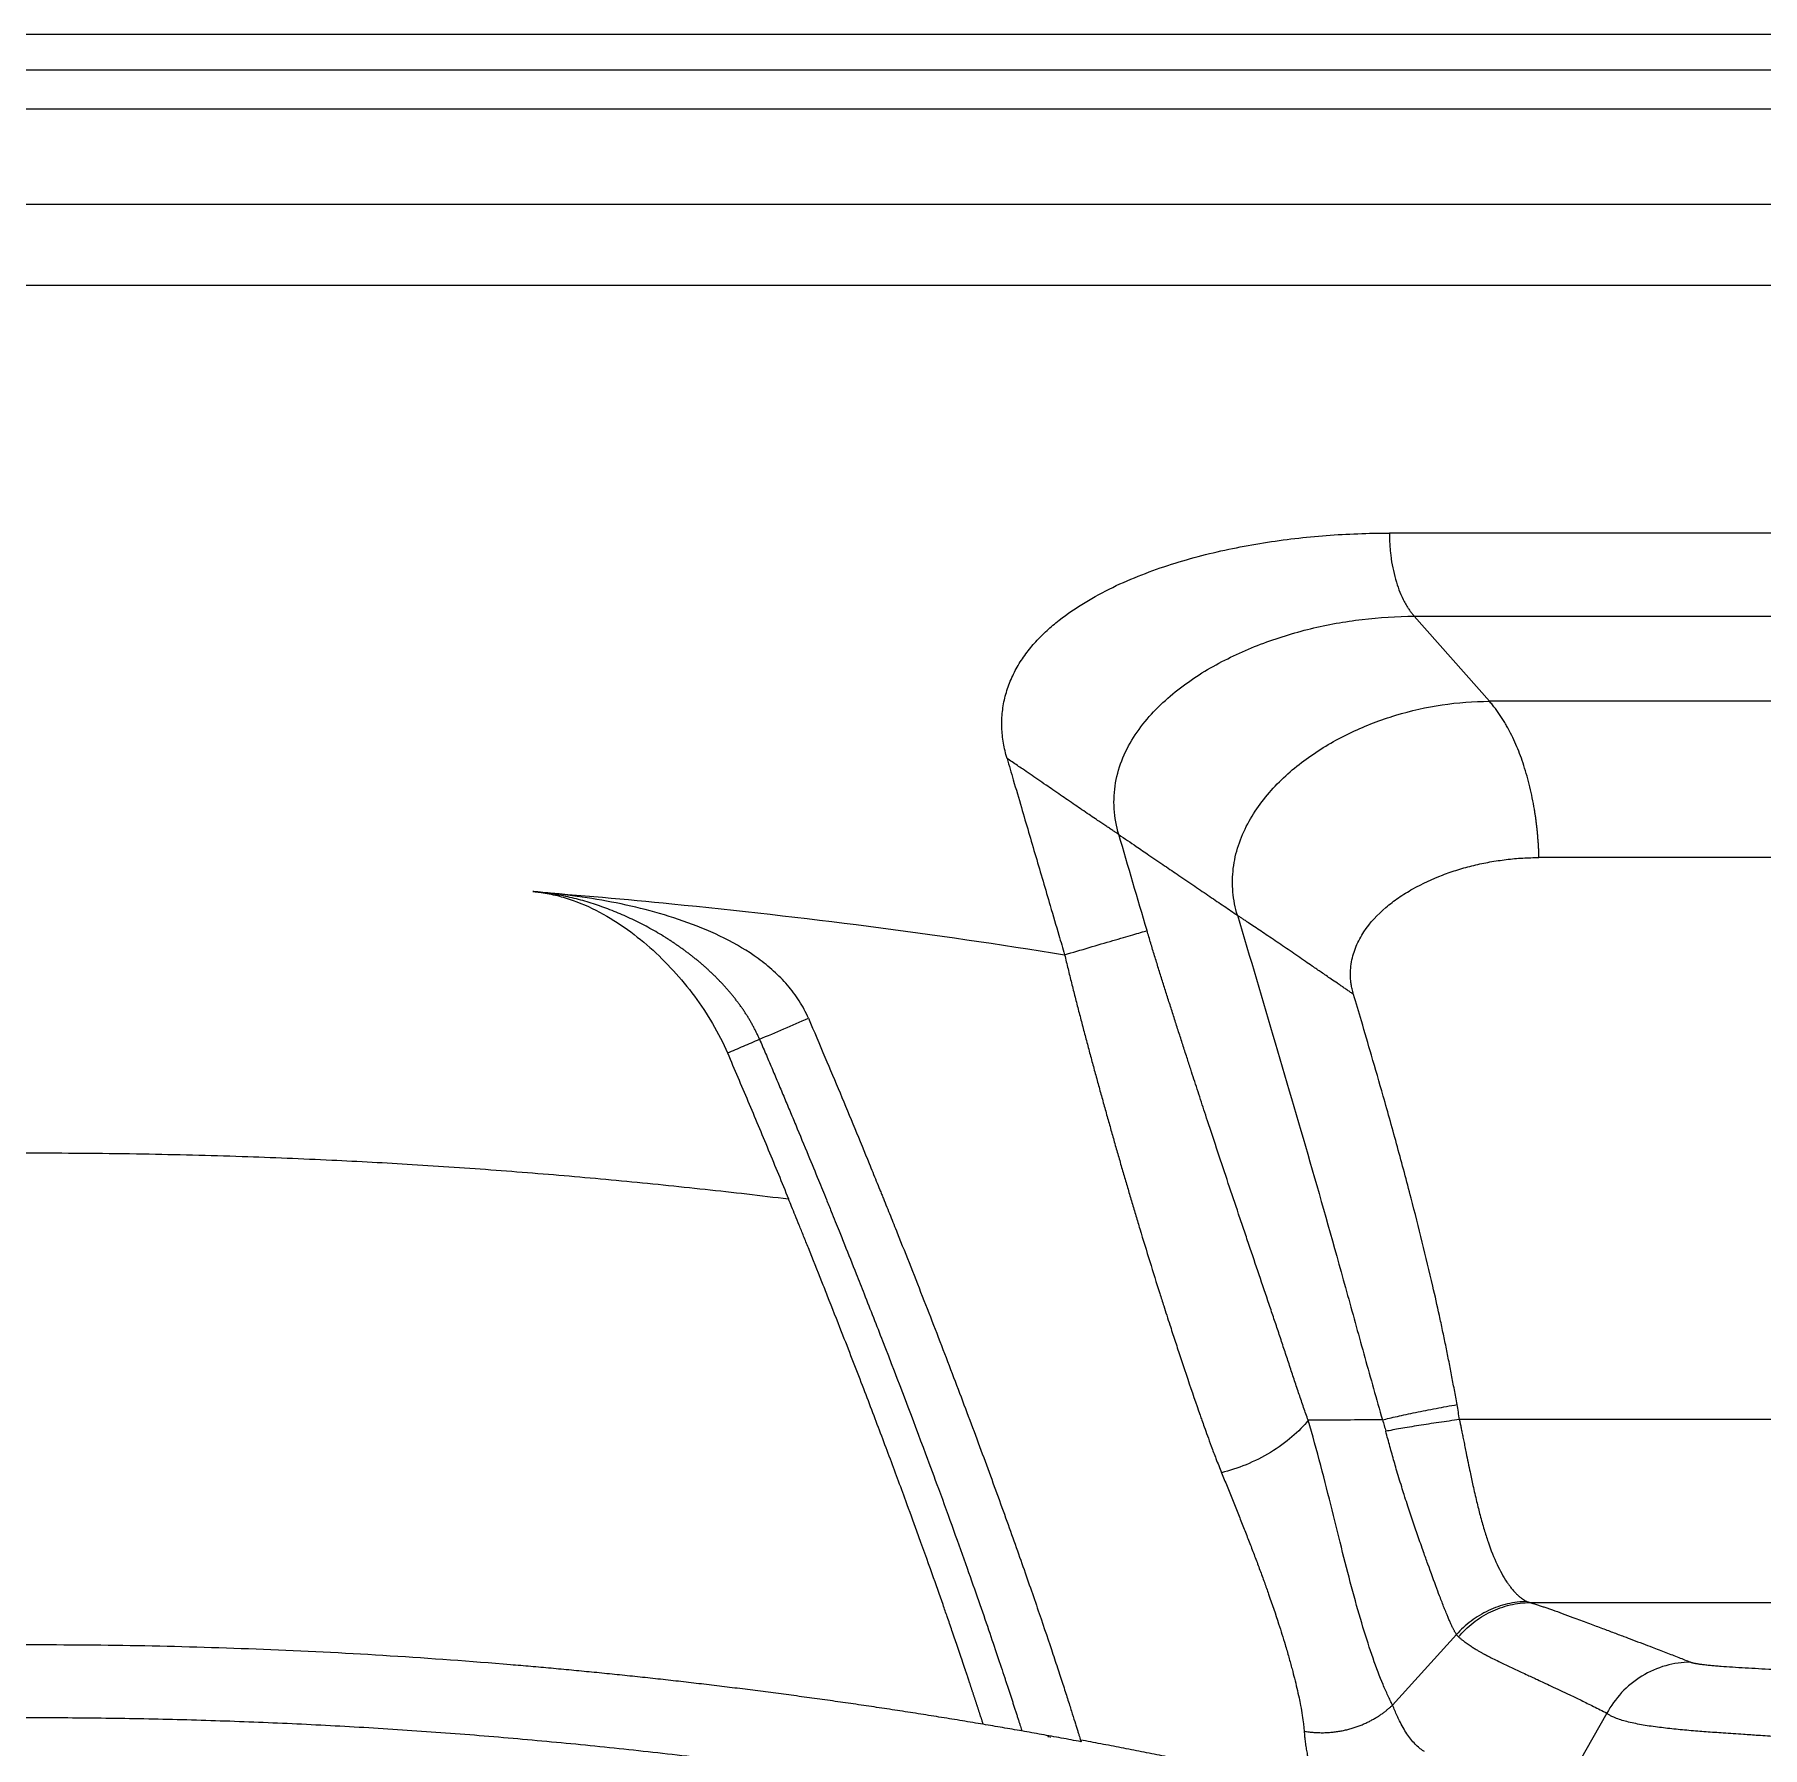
# Model space of a CAD drawing. Extents: x 525 to 613, y 487 to 635.
# Drawn here: x 568.96 to 577.89, y 583.84 to 592.69 of the extents above; entities that cross this region are included whole.
import ezdxf

# ---------------------------------------------------------------- set-up
doc = ezdxf.new("R2010")
doc.units = 0
doc.header["$MEASUREMENT"] = 0
doc.layers.add('1', color=4, linetype='Continuous')
doc.layers.add('STD TEST', color=3, linetype='Continuous')

# ---------------------------------------------------------------- blocks, each defined once
blk = doc.blocks.new('2023 VANGUARD')
at = {"layer": '1', "linetype": 'Continuous', "lineweight": 25}
blk.add_line((40.5708, 0), (-40.5708, 0), dxfattribs=at)
at = {"layer": '1', "color": 3, "linetype": 'Continuous', "lineweight": 25}
for p, q in [((40.1537, -0.1836), (-40.1537, -0.1836)), ((39.877, -0.3865), (-39.877, -0.3865)), ((39.2438, -0.878), (-39.2438, -0.878)), ((-38.735, -1.2959), (38.735, -1.2959)), ((38.5, -2.5769), (7, -2.5769)), ((7.1284, -3.0069), (38.5, -3.0069)), ((7.1284, -3.0069), (7.5169, -3.4464)), ((29.329, -3.4464), (7.5169, -3.4464)), ((28.222, -4.254), (7.773, -4.254)), ((23.242, -7.1592), (7.362, -7.1592)), ((7.7266, -8.1044), (21.5192, -8.1044)), ((7.3469, -8.2698), (7.0165, -8.6343)), ((8.1236, -8.6765), (7.7341, -9.364)), ((5.2454, -8.7961), (5.2351, -8.7931))]:
    blk.add_line(p, q, dxfattribs=at)
for points, knots in [([(5.0245, -3.7417), (5.0245, -3.7417), (5.0245, -3.7417), (5.0245, -3.7417), (5.0169, -3.7156), (5.0043, -3.6627), (4.9958, -3.5814), (4.9988, -3.4997), (5.0136, -3.4192), (5.0396, -3.3417), (5.0757, -3.2684), (5.1206, -3.2002), (5.1727, -3.1373), (5.2305, -3.0798), (5.3136, -3.0094), (5.426, -2.9326), (5.5698, -2.8553), (5.7197, -2.7906), (5.8737, -2.7366), (6.0829, -2.6769), (6.3495, -2.6225), (6.6738, -2.5848), (6.8913, -2.5769), (7, -2.5769)], [-0.000001, -0.000001, -0.000001, -0.000001, 0, 0, 0, 0.03125, 0.0625, 0.09375, 0.125, 0.15625, 0.1875, 0.21875, 0.25, 0.28125, 0.3125, 0.375, 0.4375, 0.5, 0.5625, 0.625, 0.75, 0.875, 1, 1, 1, 1]), ([(7, -2.5769), (7, -2.5814), (7.0001, -2.5903), (7.0003, -2.6036), (7.0008, -2.6169), (7.0015, -2.6302), (7.0023, -2.6435), (7.0033, -2.6567), (7.0046, -2.67), (7.006, -2.6831), (7.0075, -2.6962), (7.0116, -2.726), (7.02, -2.7721), (7.0353, -2.8302), (7.0544, -2.884), (7.0719, -2.9218), (7.0862, -2.9476), (7.0958, -2.9635), (7.1061, -2.9788), (7.117, -2.9934), (7.1246, -3.0023), (7.1284, -3.0069)], [0, 0, 0, 0, 0.024785, 0.049607, 0.074471, 0.099382, 0.124344, 0.149362, 0.174442, 0.199587, 0.224802, 0.250093, 0.373052, 0.499991, 0.621876, 0.749918, 0.797245, 0.845906, 0.895914, 0.947275, 1, 1, 1, 1]), ([(5.6021, -4.1351), (5.5894, -4.0919), (5.573, -4.0027), (5.5803, -3.8667), (5.6192, -3.7363), (5.6841, -3.617), (5.7683, -3.5107), (5.8662, -3.4171), (5.974, -3.3352), (6.1274, -3.2403), (6.3326, -3.1457), (6.5915, -3.066), (6.858, -3.0179), (7.0383, -3.0069), (7.1284, -3.0069)], [0, 0, 0, 0, 0.0625, 0.125, 0.1875, 0.25, 0.3125, 0.375, 0.4375, 0.5, 0.625, 0.75, 0.875, 1, 1, 1, 1]), ([(6.2148, -4.5525), (6.2031, -4.5132), (6.1874, -4.4325), (6.1895, -4.3096), (6.2166, -4.1902), (6.265, -4.0783), (6.3303, -3.9757), (6.3825, -3.9138), (6.466, -3.8259), (6.5284, -3.7737), (6.6613, -3.6812), (6.8027, -3.6005), (7.0314, -3.5129), (7.2712, -3.459), (7.435, -3.4464), (7.5169, -3.4464)], [0, 0, 0, 0, 0.0625, 0.125, 0.1875, 0.25, 0.3125, 0.375, 0.375, 0.5, 0.5, 0.625, 0.75, 0.875, 1, 1, 1, 1]), ([(7.773, -4.254), (7.7728, -4.2475), (7.7724, -4.2345), (7.7716, -4.2151), (7.7706, -4.1958), (7.7693, -4.1764), (7.7679, -4.1571), (7.7663, -4.1378), (7.7645, -4.1185), (7.7624, -4.0993), (7.7602, -4.0802), (7.7578, -4.0611), (7.7552, -4.0421), (7.7523, -4.0232), (7.744, -3.9711), (7.7268, -3.8867), (7.6962, -3.7781), (7.6588, -3.6777), (7.6265, -3.6101), (7.6026, -3.5673), (7.5898, -3.5456), (7.5763, -3.5244), (7.5623, -3.5039), (7.5477, -3.4839), (7.5326, -3.4646), (7.5222, -3.4525), (7.5169, -3.4464)], [0, 0, 0, 0, 0.0190254, 0.038079, 0.0571628, 0.0762788, 0.0954288, 0.1146149, 0.133839, 0.1531029, 0.1724086, 0.1917581, 0.2111531, 0.2305955, 0.2500873, 0.3730571, 0.4999887, 0.6219477, 0.7499201, 0.7836737, 0.8180794, 0.8531406, 0.8888603, 0.9252416, 0.9622873, 1, 1, 1, 1]), ([(5.0245, -3.7417), (5.0353, -3.7789), (5.06, -3.8634), (5.1095, -4.0325), (5.1731, -4.249), (5.2378, -4.4688), (5.2875, -4.6379), (5.3122, -4.7224), (5.3221, -4.7562)], [0, 0, 0, 0, 0.1096837, 0.2499995, 0.4999996, 0.7499999, 0.900037, 1, 1, 1, 1]), ([(5.6021, -4.1351), (5.5997, -4.1335), (5.5949, -4.1302), (5.5873, -4.1251), (5.5794, -4.1197), (5.5711, -4.1142), (5.5625, -4.1084), (5.5535, -4.1024), (5.5442, -4.0962), (5.5346, -4.0897), (5.5246, -4.0831), (5.5143, -4.0762), (5.5036, -4.0691), (5.4927, -4.0617), (5.4744, -4.0494), (5.4475, -4.0313), (5.4122, -4.0074), (5.3753, -3.9822), (5.3386, -3.957), (5.3002, -3.9306), (5.2631, -3.9051), (5.2237, -3.8781), (5.1845, -3.8512), (5.1438, -3.8233), (5.1086, -3.7992), (5.0778, -3.778), (5.0512, -3.7599), (5.0334, -3.7478), (5.0245, -3.7417)], [0, 0, 0, 0, 0.017579, 0.035429, 0.053553, 0.071953, 0.090629, 0.109584, 0.128818, 0.148331, 0.168126, 0.188202, 0.20856, 0.2292, 0.250122, 0.310647, 0.375044, 0.435213, 0.500101, 0.559719, 0.62503, 0.681411, 0.74991, 0.81254, 0.874894, 0.916476, 0.958184, 1, 1, 1, 1]), ([(5.6021, -4.1351), (5.6321, -4.1556), (5.684, -4.1909), (5.7629, -4.2447), (5.8363, -4.2946), (5.9152, -4.3484), (5.9931, -4.4014), (6.071, -4.4545), (6.1446, -4.5046), (6.1918, -4.5368), (6.2148, -4.5525)], [0, 0, 0, 0, 0.144652, 0.25001, 0.381331, 0.500019, 0.634268, 0.762339, 0.884245, 1, 1, 1, 1]), ([(6.815, -4.9612), (6.8137, -4.9565), (6.811, -4.9473), (6.8076, -4.9336), (6.8043, -4.9176), (6.8014, -4.8992), (6.7987, -4.8712), (6.7986, -4.8358), (6.8054, -4.7797), (6.8258, -4.7114), (6.8798, -4.6116), (6.9578, -4.5286), (7.0476, -4.4602), (7.1438, -4.4005), (7.2474, -4.3527), (7.3544, -4.3159), (7.4361, -4.2935), (7.5195, -4.276), (7.5896, -4.2655), (7.6463, -4.2595), (7.6887, -4.2563), (7.731, -4.2543), (7.759, -4.2541), (7.773, -4.254)], [0, 0, 0, 0, 0.010818, 0.02124, 0.031276, 0.047001, 0.062548, 0.093518, 0.125065, 0.187499, 0.249961, 0.374655, 0.435483, 0.499718, 0.624713, 0.686675, 0.749801, 0.812027, 0.874894, 0.906539, 0.937919, 0.969064, 1, 1, 1, 1]), ([(2.5753, -4.4298), (2.8145, -4.4483), (3.7333, -4.5291), (4.6484, -4.6477), (5.3221, -4.7562)], [0.4599112, 0.4599112, 0.4599112, 0.4599112, 0.5, 0.6140094, 0.6140094, 0.6140094, 0.6140094]), ([(2.5753, -4.4298), (2.5823, -4.4304), (2.5964, -4.4317), (2.614, -4.4339), (2.6281, -4.4359), (2.6421, -4.4382), (2.6805, -4.4452), (2.7701, -4.4679), (2.9018, -4.5225), (3.0479, -4.611), (3.1817, -4.717), (3.303, -4.8369), (3.4116, -4.9686), (3.506, -5.1107), (3.5579, -5.212), (3.5803, -5.2642)], [0.0000677, 0.0000677, 0.0000677, 0.0000677, 0.015625, 0.03125, 0.0390625, 0.046875, 0.0625, 0.125, 0.25, 0.375, 0.5, 0.625, 0.75, 0.875, 1, 1, 1, 1]), ([(3.7457, -5.1933), (3.7433, -5.1877), (3.7384, -5.1766), (3.7307, -5.1601), (3.7226, -5.1438), (3.7142, -5.1276), (3.7054, -5.1116), (3.6964, -5.0958), (3.687, -5.0802), (3.6773, -5.0648), (3.6673, -5.0495), (3.6571, -5.0344), (3.6466, -5.0195), (3.6358, -5.0048), (3.6248, -4.9903), (3.6136, -4.976), (3.6021, -4.9618), (3.5904, -4.9478), (3.5785, -4.934), (3.5664, -4.9204), (3.554, -4.907), (3.5415, -4.8938), (3.5288, -4.8807), (3.5159, -4.8678), (3.5028, -4.8551), (3.4896, -4.8426), (3.4762, -4.8302), (3.4626, -4.8181), (3.4489, -4.8061), (3.435, -4.7943), (3.421, -4.7826), (3.4068, -4.7712), (3.3925, -4.7599), (3.378, -4.7487), (3.3635, -4.7378), (3.3488, -4.727), (3.3339, -4.7164), (3.319, -4.706), (3.3039, -4.6957), (3.2887, -4.6857), (3.2734, -4.6757), (3.2375, -4.653), (3.1798, -4.6192), (3.0988, -4.5774), (3.0157, -4.5399), (2.9306, -4.5071), (2.8438, -4.4791), (2.7556, -4.4563), (2.6884, -4.4435), (2.6433, -4.437), (2.6191, -4.434), (2.5964, -4.4316), (2.5813, -4.4303), (2.5753, -4.4298)], [0, 0, 0, 0, 0.012499, 0.024997, 0.037494, 0.049992, 0.062491, 0.074993, 0.087496, 0.1, 0.112504, 0.125007, 0.137508, 0.150008, 0.162508, 0.175007, 0.187507, 0.200008, 0.21251, 0.225012, 0.237514, 0.250016, 0.262516, 0.275016, 0.287516, 0.300016, 0.312517, 0.325017, 0.337518, 0.35002, 0.362521, 0.375023, 0.387523, 0.400024, 0.412524, 0.425025, 0.437525, 0.450026, 0.462527, 0.475028, 0.487529, 0.50003, 0.562525, 0.625022, 0.687519, 0.750015, 0.812512, 0.875005, 0.937502, 0.953127, 0.968752, 0.987586, 1, 1, 1, 1]), ([(3.9985, -5.085), (3.9851, -5.0538), (3.953, -4.9937), (3.8916, -4.9119), (3.8197, -4.8389), (3.7132, -4.7534), (3.5656, -4.6669), (3.3766, -4.5877), (3.1808, -4.5272), (2.9812, -4.4817), (2.779, -4.4492), (2.6433, -4.4351), (2.5753, -4.4298)], [0.0000579, 0.0000579, 0.0000579, 0.0000579, 0.0625579, 0.1250579, 0.1875579, 0.2500579, 0.3750579, 0.5000579, 0.6250579, 0.7500579, 0.8750579, 1, 1, 1, 1]), ([(6.2148, -4.5525), (6.3462, -4.9933), (6.4767, -5.433), (6.664, -6.086), (6.7247, -6.3022), (6.814, -6.6244), (6.8435, -6.7314), (6.9029, -6.9454), (6.9328, -7.0524), (6.9642, -7.1603)], [0, 0, 0, 0, 0.5, 0.5, 0.75, 0.75, 0.875, 0.875, 1, 1, 1, 1]), ([(6.815, -4.9612), (6.81, -4.9578), (6.7996, -4.9507), (6.7836, -4.9398), (6.7668, -4.9284), (6.7492, -4.9164), (6.7264, -4.9008), (6.6926, -4.8776), (6.6494, -4.848), (6.6054, -4.8178), (6.5513, -4.7808), (6.4867, -4.7364), (6.4222, -4.6923), (6.373, -4.6589), (6.337, -4.6346), (6.3033, -4.6119), (6.2762, -4.5938), (6.2559, -4.5802), (6.2411, -4.5702), (6.2274, -4.561), (6.219, -4.5553), (6.2148, -4.5525)], [0, 0, 0, 0, 0.022606, 0.046417, 0.071437, 0.09767, 0.125121, 0.173764, 0.250131, 0.320963, 0.375058, 0.500006, 0.625076, 0.689578, 0.750045, 0.814229, 0.874962, 0.907407, 0.939057, 0.969918, 1, 1, 1, 1]), ([(5.3221, -4.7562), (5.3636, -4.7441), (5.4067, -4.7315), (5.4913, -4.7067), (5.5329, -4.6946), (5.6094, -4.6722), (5.6443, -4.6619), (5.7039, -4.6445), (5.7287, -4.6373), (5.7478, -4.6316)], [0, 0, 0, 0, 0.25, 0.25, 0.5, 0.5, 0.75, 0.75, 1, 1, 1, 1]), ([(6.5805, -7.1626), (6.5766, -7.1516), (6.5686, -7.1297), (6.5569, -7.0963), (6.5452, -7.0626), (6.5336, -7.0285), (6.5221, -6.994), (6.5105, -6.9593), (6.499, -6.9243), (6.4874, -6.8891), (6.4757, -6.8537), (6.4639, -6.818), (6.452, -6.7822), (6.4401, -6.7462), (6.4281, -6.7101), (6.416, -6.6739), (6.4038, -6.6376), (6.3916, -6.6013), (6.3661, -6.5258), (6.327, -6.4107), (6.283, -6.2806), (6.2477, -6.1759), (6.2122, -6.0708), (6.1678, -5.9381), (6.1142, -5.7772), (6.0723, -5.6502), (6.0365, -5.5412), (6.0075, -5.4526), (5.978, -5.3619), (5.9532, -5.2852), (5.9324, -5.2208), (5.9113, -5.1551), (5.8902, -5.0894), (5.8692, -5.0236), (5.8483, -4.9579), (5.8276, -4.8924), (5.807, -4.827), (5.7868, -4.7618), (5.767, -4.6967), (5.7542, -4.6533), (5.7478, -4.6316)], [0, 0, 0, 0, 0.014192, 0.028476, 0.042847, 0.057299, 0.071826, 0.086421, 0.101078, 0.115789, 0.130554, 0.145371, 0.160228, 0.175113, 0.190014, 0.204922, 0.219823, 0.234706, 0.249561, 0.312453, 0.375136, 0.406437, 0.437742, 0.500443, 0.563349, 0.626452, 0.648084, 0.689484, 0.728725, 0.752292, 0.777327, 0.802323, 0.827282, 0.852206, 0.877098, 0.90191, 0.9266, 0.951175, 0.975639, 1, 1, 1, 1]), ([(5.3221, -4.7562), (5.325, -4.7684), (5.3308, -4.7929), (5.3397, -4.8294), (5.3486, -4.8659), (5.3576, -4.9024), (5.3667, -4.9387), (5.3759, -4.975), (5.3852, -5.0112), (5.3945, -5.0473), (5.4039, -5.0834), (5.4133, -5.1194), (5.4228, -5.1554), (5.4323, -5.1913), (5.4419, -5.2272), (5.4514, -5.263), (5.4611, -5.2988), (5.4707, -5.3345), (5.4804, -5.3702), (5.4901, -5.4058), (5.4999, -5.4413), (5.5097, -5.4768), (5.5195, -5.5123), (5.5293, -5.5477), (5.5392, -5.5831), (5.5491, -5.6184), (5.559, -5.6537), (5.5689, -5.6889), (5.5789, -5.7241), (5.5889, -5.7592), (5.599, -5.7943), (5.6091, -5.8293), (5.6192, -5.8643), (5.6293, -5.8991), (5.6394, -5.9339), (5.6496, -5.9685), (5.6597, -6.003), (5.6699, -6.0374), (5.6801, -6.0717), (5.6902, -6.1058), (5.7004, -6.1399), (5.7242, -6.2189), (5.7618, -6.342), (5.8031, -6.474), (5.8376, -6.5826), (5.8635, -6.6632), (5.8913, -6.7485), (5.9223, -6.8428), (5.9658, -6.9733), (6.0037, -7.0841), (6.0322, -7.1654), (6.0446, -7.2006), (6.0608, -7.2456), (6.0808, -7.3002), (6.105, -7.3642), (6.1231, -7.4093), (6.1328, -7.4336)], [0, 0, 0, 0, 0.012646, 0.025275, 0.037887, 0.050484, 0.063068, 0.07564, 0.088201, 0.100753, 0.113296, 0.125833, 0.138363, 0.150889, 0.16341, 0.175928, 0.188445, 0.20096, 0.213474, 0.225989, 0.238505, 0.251024, 0.263545, 0.27607, 0.288599, 0.301132, 0.313672, 0.326217, 0.338769, 0.351329, 0.363898, 0.376475, 0.389058, 0.401631, 0.414194, 0.426745, 0.439284, 0.451809, 0.464321, 0.476818, 0.489298, 0.501762, 0.564125, 0.626254, 0.650962, 0.688284, 0.719302, 0.750318, 0.799117, 0.874699, 0.885045, 0.899592, 0.91835, 0.941328, 0.96854, 1, 1, 1, 1]), ([(7.3497, -7.0815), (7.3451, -7.0558), (7.3358, -7.0045), (7.3213, -6.9277), (7.3063, -6.8509), (7.2909, -6.7743), (7.275, -6.6978), (7.2532, -6.596), (7.2019, -6.3674), (7.1297, -6.0768), (7.042, -5.7498), (6.9734, -5.504), (6.9109, -5.2867), (6.8596, -5.1116), (6.8285, -5.0067), (6.815, -4.9612)], [0, 0, 0, 0, 0.035751, 0.071491, 0.10722, 0.142941, 0.178654, 0.214361, 0.285761, 0.499937, 0.624913, 0.749926, 0.849953, 0.934938, 1, 1, 1, 1]), ([(3.9985, -5.085), (4.0272, -5.1521), (4.1083, -5.3427), (4.213, -5.5934), (4.3002, -5.8057), (4.3431, -5.9111), (4.3644, -5.9636), (4.3765, -5.9935), (4.3886, -6.0234), (4.4036, -6.0606), (4.4276, -6.1201), (4.469, -6.2237), (4.5273, -6.3701), (4.5953, -6.5432), (4.6834, -6.7699), (4.7885, -7.0448), (4.9055, -7.3583), (5.0126, -7.6523), (5.1088, -7.923), (5.1929, -8.1663), (5.2522, -8.3426), (5.2927, -8.4652), (5.3195, -8.5474), (5.3427, -8.6197), (5.3624, -8.6818), (5.376, -8.7251), (5.3852, -8.7545), (5.3902, -8.7706), (5.3938, -8.7819), (5.397, -8.7923), (5.3998, -8.8016), (5.4021, -8.809), (5.4034, -8.8132), (5.404, -8.8151), (5.4041, -8.8154)], [0.09111, 0.09111, 0.09111, 0.09111, 0.125, 0.1875, 0.21875, 0.234375, 0.2421875, 0.2460938, 0.25, 0.2578125, 0.265625, 0.28125, 0.3125, 0.34375, 0.375, 0.4375, 0.5, 0.5625, 0.625, 0.6875, 0.75, 0.78125, 0.8125, 0.84375, 0.875, 0.90625, 0.921875, 0.9375, 0.9453125, 0.953125, 0.96875, 0.9765625, 0.984375, 0.9856422, 0.9856422, 0.9856422, 0.9856422]), ([(3.5803, -5.2642), (3.5941, -5.2583), (3.6218, -5.2464), (3.677, -5.2228), (3.7182, -5.2051), (3.7457, -5.1933)], [0, 0, 0, 0, 0.25, 0.5, 1, 1, 1, 1]), ([(3.5803, -5.2642), (3.5979, -5.3056), (3.6333, -5.3884), (3.686, -5.5132), (3.7386, -5.6385), (3.7911, -5.7645), (3.8434, -5.8911), (3.8781, -5.9758), (3.8954, -6.0183)], [0, 0, 0, 0, 0.165047, 0.33074, 0.49708, 0.66407, 0.831709, 1, 1, 1, 1]), ([(3.7457, -5.1933), (3.7562, -5.2178), (3.7772, -5.2669), (3.8085, -5.3406), (3.8397, -5.4144), (3.8708, -5.4881), (3.9017, -5.5619), (3.9441, -5.6635), (3.9938, -5.7834), (4.0465, -5.9118), (4.0859, -6.0087), (4.1147, -6.0797), (4.1366, -6.1338), (4.1595, -6.1906), (4.1959, -6.2813), (4.2393, -6.3901), (4.3056, -6.5579), (4.4348, -6.888), (4.563, -7.2259), (4.7058, -7.6124), (4.7976, -7.8675), (4.8781, -8.0974), (4.9301, -8.2482), (4.9752, -8.3815), (5.0031, -8.4656), (5.019, -8.5135), (5.0254, -8.533), (5.032, -8.553), (5.0386, -8.5734), (5.0454, -8.5941), (5.0521, -8.6148), (5.0588, -8.6353), (5.0653, -8.6556), (5.0717, -8.6754), (5.0778, -8.6944), (5.0835, -8.7124), (5.0889, -8.7291), (5.0937, -8.7443), (5.098, -8.7577), (5.1003, -8.7649), (5.1014, -8.7686)], [0, 0, 0, 0, 0.013454, 0.026908, 0.040362, 0.053816, 0.067269, 0.080723, 0.109358, 0.132729, 0.150838, 0.162162, 0.171469, 0.180451, 0.193396, 0.221516, 0.241115, 0.288668, 0.414346, 0.45807, 0.571136, 0.624701, 0.678266, 0.731833, 0.785401, 0.795023, 0.805314, 0.816274, 0.827903, 0.840202, 0.85317, 0.866807, 0.881114, 0.89609, 0.911736, 0.92805, 0.945033, 0.962686, 0.981008, 1, 1, 1, 1]), ([(-3.8955, -6.0184), (-3.8585, -6.0139), (-3.7847, -6.0049), (-3.6738, -5.992), (-3.5629, -5.9793), (-3.452, -5.9671), (-3.341, -5.9553), (-3.23, -5.9439), (-3.119, -5.9328), (-3.0079, -5.9222), (-2.8967, -5.9119), (-2.7856, -5.902), (-2.6744, -5.8925), (-2.5632, -5.8834), (-2.4519, -5.8746), (-2.3406, -5.8663), (-2.2293, -5.8583), (-2.1179, -5.8508), (-2.0066, -5.8436), (-1.8952, -5.8368), (-1.7838, -5.8304), (-1.6723, -5.8244), (-1.5609, -5.8187), (-1.4494, -5.8135), (-1.3379, -5.8086), (-1.2264, -5.8042), (-1.1148, -5.8001), (-1.0033, -5.7964), (-0.8918, -5.7931), (-0.7802, -5.7902), (-0.6686, -5.7877), (-0.557, -5.7855), (-0.4455, -5.7838), (-0.3339, -5.7824), (-0.2223, -5.7814), (-0.1107, -5.7808), (0.1504, -5.7804), (0.5449, -5.7838), (1.0567, -5.7968), (1.5202, -5.8157), (1.8852, -5.8356), (2.1679, -5.8538), (2.3843, -5.8692), (2.6006, -5.8861), (2.8167, -5.9044), (3.0328, -5.9242), (3.2487, -5.9455), (3.4644, -5.9682), (3.68, -5.9923), (3.8236, -6.0096), (3.8954, -6.0183)], [0, 0, 0, 0, 0.014289, 0.028579, 0.042868, 0.057157, 0.071447, 0.085736, 0.100025, 0.114315, 0.128604, 0.142893, 0.157183, 0.171472, 0.185761, 0.20005, 0.21434, 0.228629, 0.242918, 0.257207, 0.271497, 0.285786, 0.300075, 0.314364, 0.328653, 0.342942, 0.357232, 0.371521, 0.38581, 0.400099, 0.414388, 0.428677, 0.442966, 0.457255, 0.471544, 0.485833, 0.500122, 0.571821, 0.637367, 0.696761, 0.750003, 0.77778, 0.805557, 0.833334, 0.861112, 0.888889, 0.916666, 0.944444, 0.972222, 1, 1, 1, 1]), ([(4.9016, -8.7342), (4.9011, -8.7329), (4.9003, -8.7303), (4.8989, -8.726), (4.8975, -8.7215), (4.896, -8.7168), (4.8944, -8.7119), (4.8927, -8.7067), (4.891, -8.7014), (4.8892, -8.6959), (4.8874, -8.6903), (4.8855, -8.6845), (4.8836, -8.6786), (4.8817, -8.6725), (4.8797, -8.6664), (4.8776, -8.6601), (4.8756, -8.6538), (4.8735, -8.6474), (4.8714, -8.641), (4.8693, -8.6345), (4.8671, -8.628), (4.865, -8.6214), (4.8628, -8.6148), (4.8607, -8.6082), (4.8585, -8.6016), (4.8563, -8.595), (4.8542, -8.5885), (4.852, -8.5819), (4.8499, -8.5754), (4.8477, -8.5689), (4.8456, -8.5625), (4.8435, -8.5561), (4.8414, -8.5498), (4.8394, -8.5435), (4.8373, -8.5374), (4.8353, -8.5313), (4.8333, -8.5252), (4.8313, -8.5193), (4.8294, -8.5135), (4.8275, -8.5078), (4.8256, -8.5022), (4.8238, -8.4967), (4.822, -8.4914), (4.8203, -8.4861), (4.8186, -8.481), (4.8169, -8.476), (4.8153, -8.4712), (4.8137, -8.4665), (4.8122, -8.4619), (4.8107, -8.4575), (4.8093, -8.4533), (4.8079, -8.4492), (4.8066, -8.4453), (4.8054, -8.4415), (4.8042, -8.438), (4.803, -8.4345), (4.8019, -8.4313), (4.8009, -8.4282), (4.7999, -8.4254), (4.799, -8.4226), (4.7982, -8.4201), (4.7974, -8.4178), (4.7967, -8.4156), (4.796, -8.4137), (4.7954, -8.4119), (4.7949, -8.4104), (4.7944, -8.409), (4.7855, -8.3823), (4.7681, -8.331), (4.7416, -8.2534), (4.7171, -8.1824), (4.6842, -8.0878), (4.6347, -7.9473), (4.5701, -7.767), (4.5082, -7.5972), (4.4467, -7.4302), (4.3742, -7.2361), (4.2779, -6.9831), (4.1848, -6.7429), (4.1124, -6.5589), (4.055, -6.414), (4.0135, -6.3102), (3.9741, -6.2122), (3.9514, -6.156), (3.9308, -6.1051), (3.9124, -6.0599), (3.9008, -6.0315), (3.8954, -6.0183)], [0, 0, 0, 0, 0.007985, 0.015857, 0.023616, 0.031263, 0.038798, 0.046221, 0.053531, 0.060729, 0.067814, 0.074786, 0.081647, 0.088395, 0.09503, 0.101553, 0.107963, 0.114261, 0.120447, 0.12652, 0.132481, 0.138329, 0.144065, 0.149688, 0.155199, 0.160598, 0.165884, 0.171058, 0.176119, 0.181068, 0.185904, 0.190628, 0.195239, 0.199738, 0.204125, 0.208399, 0.212561, 0.21661, 0.220547, 0.224372, 0.228084, 0.231683, 0.23517, 0.238545, 0.241807, 0.244957, 0.247994, 0.250919, 0.253731, 0.256431, 0.259019, 0.261494, 0.263857, 0.266107, 0.268245, 0.27027, 0.272183, 0.273984, 0.275672, 0.277247, 0.278711, 0.280061, 0.2813, 0.282426, 0.283439, 0.28434, 0.285129, 0.285805, 0.330012, 0.368555, 0.401434, 0.428648, 0.492744, 0.571544, 0.622434, 0.657274, 0.723023, 0.785752, 0.851567, 0.892863, 0.909013, 0.946438, 0.959495, 0.97138, 0.982093, 0.991633, 1, 1, 1, 1]), ([(6.9642, -7.1603), (6.9864, -7.1548), (7.0122, -7.1488), (7.07, -7.136), (7.1019, -7.1292), (7.1695, -7.1153), (7.2052, -7.1083), (7.2775, -7.0944), (7.314, -7.0877), (7.3497, -7.0813)], [0, 0, 0, 0, 0.25, 0.25, 0.5, 0.5, 0.75, 0.75, 1, 1, 1, 1]), ([(6.5806, -7.1626), (6.5579, -7.1911), (6.5297, -7.2204), (6.4638, -7.2768), (6.4262, -7.304), (6.3454, -7.3529), (6.3024, -7.3745), (6.2164, -7.41), (6.1735, -7.4239), (6.1328, -7.4337)], [0, 0, 0, 0, 0.25, 0.25, 0.5, 0.5, 0.75, 0.75, 1, 1, 1, 1]), ([(6.9642, -7.1602), (6.9094, -7.1606), (6.8161, -7.1612), (6.6882, -7.162), (6.6152, -7.1624), (6.5806, -7.1626)], [0, 0, 0, 0, 0.4285693, 0.7294783, 1, 1, 1, 1]), ([(7.0165, -8.6344), (7.0155, -8.6325), (7.0145, -8.6306), (7.0125, -8.6269), (7.0096, -8.6211), (7.0066, -8.6151), (7.0005, -8.6029), (6.9964, -8.5944), (6.984, -8.5678), (6.9755, -8.5487), (6.9501, -8.4877), (6.933, -8.4423), (6.8812, -8.2933), (6.8461, -8.1769), (6.7762, -7.9192), (6.7413, -7.7765), (6.6667, -7.4762), (6.6263, -7.3191), (6.5806, -7.1625)], [0, 0, 0, 0, 0.007812, 0.007812, 0.015625, 0.03125, 0.03125, 0.0625, 0.0625, 0.125, 0.125, 0.25, 0.25, 0.5, 0.5, 0.75, 0.75, 1, 1, 1, 1]), ([(7.362, -7.1592), (7.327, -7.1639), (7.2911, -7.1689), (7.2202, -7.1792), (7.1852, -7.1846), (7.1187, -7.1952), (7.0871, -7.2004), (7.0298, -7.2105), (7.0039, -7.2153), (6.9815, -7.2197)], [0, 0, 0, 0, 0.25, 0.25, 0.5, 0.5, 0.75, 0.75, 1, 1, 1, 1]), ([(7.3468, -8.2698), (7.346, -8.2685), (7.3442, -8.2659), (7.3415, -8.2614), (7.3386, -8.2566), (7.3357, -8.2514), (7.3327, -8.2457), (7.3295, -8.2395), (7.3262, -8.2329), (7.3229, -8.2259), (7.3181, -8.2157), (7.3118, -8.2014), (7.304, -8.1833), (7.2953, -8.1621), (7.2824, -8.1301), (7.2655, -8.0868), (7.2374, -8.0121), (7.2083, -7.9323), (7.1745, -7.8384), (7.148, -7.7631), (7.1196, -7.6801), (7.096, -7.6085), (7.0773, -7.5501), (7.0631, -7.5048), (7.0496, -7.4607), (7.0365, -7.4171), (7.0246, -7.3762), (7.0136, -7.3373), (7.0027, -7.2982), (6.992, -7.2591), (6.985, -7.2328), (6.9815, -7.2197)], [0, 0, 0, 0, 0.0127804, 0.0257351, 0.0388633, 0.0521637, 0.0656351, 0.0792759, 0.0930848, 0.1070598, 0.1211992, 0.1502394, 0.1822717, 0.2077393, 0.2441839, 0.3146855, 0.3684304, 0.4932769, 0.5487278, 0.6188095, 0.6816216, 0.7449689, 0.7797766, 0.8084926, 0.8413895, 0.8719166, 0.897953, 0.9237837, 0.9494047, 0.9748116, 1, 1, 1, 1]), ([(7.362, -7.1592), (7.3631, -7.1649), (7.3656, -7.1773), (7.3696, -7.1971), (7.3741, -7.2194), (7.379, -7.2443), (7.3845, -7.2717), (7.3905, -7.3015), (7.4012, -7.355), (7.415, -7.422), (7.4328, -7.5053), (7.45, -7.5804), (7.469, -7.6564), (7.4886, -7.7264), (7.5168, -7.8148), (7.5475, -7.8914), (7.5809, -7.9568), (7.6016, -7.9908), (7.6196, -8.0166), (7.6335, -8.0346), (7.6478, -8.0509), (7.6605, -8.0638), (7.6719, -8.0741), (7.6827, -8.0828), (7.6928, -8.0898), (7.7021, -8.0954), (7.7079, -8.0981), (7.7107, -8.0995)], [0, 0, 0, 0, 0.01221, 0.026265, 0.042165, 0.059911, 0.079502, 0.100939, 0.124221, 0.195706, 0.248506, 0.313682, 0.372847, 0.436763, 0.497595, 0.622676, 0.682974, 0.748391, 0.77263, 0.811569, 0.847028, 0.874317, 0.90244, 0.929069, 0.954205, 0.977849, 1, 1, 1, 1]), ([(6.1328, -7.4336), (6.1375, -7.4453), (6.1471, -7.4687), (6.1612, -7.5035), (6.1752, -7.5381), (6.1891, -7.5725), (6.2029, -7.6067), (6.2165, -7.6407), (6.2299, -7.6745), (6.2432, -7.7081), (6.2564, -7.7414), (6.2693, -7.7745), (6.2821, -7.8074), (6.2946, -7.8401), (6.307, -7.8725), (6.3191, -7.9047), (6.331, -7.9367), (6.3427, -7.9684), (6.3541, -7.9998), (6.3653, -8.031), (6.3913, -8.1043), (6.4247, -8.203), (6.458, -8.3099), (6.4805, -8.387), (6.4964, -8.445), (6.5102, -8.4983), (6.5222, -8.5479), (6.5328, -8.5947), (6.5423, -8.6417), (6.5502, -8.687), (6.5556, -8.7269), (6.5584, -8.7535), (6.5594, -8.7659), (6.5597, -8.7696)], [0, 0, 0, 0, 0.020994, 0.041989, 0.062987, 0.083989, 0.104996, 0.126009, 0.147029, 0.168058, 0.189097, 0.210149, 0.231214, 0.252295, 0.273399, 0.294529, 0.315682, 0.336857, 0.358051, 0.379264, 0.400493, 0.509038, 0.589254, 0.640747, 0.690072, 0.730664, 0.775463, 0.820319, 0.858868, 0.909947, 0.956701, 0.986786, 1, 1, 1, 1]), ([(7.7107, -8.0995), (7.6776, -8.1002), (7.6437, -8.1044), (7.5767, -8.12), (7.5435, -8.1314), (7.4801, -8.1611), (7.45, -8.1793), (7.3945, -8.221), (7.3692, -8.2446), (7.3469, -8.2698)], [0, 0, 0, 0, 0.25, 0.25, 0.5, 0.5, 0.75, 0.75, 1, 1, 1, 1]), ([(7.3576, -8.2827), (7.3797, -8.2562), (7.405, -8.2315), (7.4609, -8.1875), (7.4915, -8.1683), (7.5559, -8.1372), (7.5897, -8.1253), (7.6582, -8.1091), (7.6927, -8.105), (7.7266, -8.1044)], [0, 0, 0, 0, 0.25, 0.25, 0.5, 0.5, 0.75, 0.75, 1, 1, 1, 1]), ([(7.7107, -8.0995), (7.7119, -8.1), (7.7143, -8.101), (7.7182, -8.1023), (7.7222, -8.1035), (7.7251, -8.1041), (7.7266, -8.1044)], [0, 0, 0, 0, 0.245173, 0.493528, 0.745119, 1, 1, 1, 1]), ([(7.7266, -8.1044), (7.7329, -8.1064), (7.7459, -8.1105), (7.765, -8.1166), (7.7843, -8.1229), (7.8037, -8.1294), (7.8232, -8.136), (7.8533, -8.1465), (7.8955, -8.1616), (7.9432, -8.1793), (7.9866, -8.1957), (8.0237, -8.2096), (8.0588, -8.2228), (8.0921, -8.2353), (8.1234, -8.247), (8.163, -8.2619), (8.207, -8.2785), (8.259, -8.2981), (8.3077, -8.3165), (8.3656, -8.3385), (8.4277, -8.3623), (8.4937, -8.388), (8.5353, -8.4046), (8.5554, -8.4126)], [0, 0, 0, 0, 0.019549, 0.039611, 0.060186, 0.081276, 0.10288, 0.124998, 0.183364, 0.250009, 0.297517, 0.342689, 0.385523, 0.426021, 0.464182, 0.500006, 0.570945, 0.625005, 0.690723, 0.750003, 0.839275, 0.922607, 1, 1, 1, 1]), ([(7.3576, -8.2827), (7.3615, -8.286), (7.3691, -8.2923), (7.3805, -8.3012), (7.3915, -8.3094), (7.402, -8.317), (7.4121, -8.324), (7.4218, -8.3305), (7.4309, -8.3364), (7.4396, -8.3419), (7.4478, -8.3469), (7.4554, -8.3515), (7.4625, -8.3557), (7.4691, -8.3595), (7.4752, -8.363), (7.4808, -8.3661), (7.4858, -8.3689), (7.4903, -8.3714), (7.4943, -8.3735), (7.4977, -8.3754), (7.5006, -8.3769), (7.5029, -8.3781), (7.5048, -8.3791), (7.506, -8.3798), (7.5154, -8.3847), (7.5349, -8.3945), (7.5638, -8.4085), (7.5938, -8.4228), (7.6327, -8.4413), (7.6731, -8.4602), (7.7123, -8.4786), (7.7402, -8.4916), (7.7676, -8.5044), (7.7993, -8.5192), (7.8379, -8.5373), (7.8831, -8.5586), (7.935, -8.5832), (7.993, -8.6111), (8.057, -8.6425), (8.1007, -8.6648), (8.1236, -8.6765)], [0, 0, 0, 0, 0.016188, 0.031704, 0.046544, 0.060705, 0.074183, 0.086975, 0.099079, 0.110492, 0.121214, 0.131242, 0.140576, 0.149215, 0.157158, 0.164405, 0.170954, 0.176806, 0.181961, 0.186417, 0.190175, 0.193235, 0.195596, 0.197258, 0.198221, 0.232114, 0.273086, 0.310722, 0.348384, 0.42373, 0.465998, 0.499039, 0.530819, 0.571433, 0.620875, 0.679135, 0.746201, 0.822053, 0.906664, 1, 1, 1, 1]), ([(4.9016, -8.7342), (4.8656, -8.7282), (4.7939, -8.7161), (4.6862, -8.6986), (4.5788, -8.6814), (4.4714, -8.6648), (4.3642, -8.6485), (4.2571, -8.6326), (4.1502, -8.6172), (4.0434, -8.6022), (3.9367, -8.5877), (3.8302, -8.5735), (3.7239, -8.5598), (3.6177, -8.5464), (3.5116, -8.5335), (3.4057, -8.521), (3.3, -8.5089), (3.1943, -8.4972), (3.0889, -8.4859), (2.9836, -8.475), (2.8784, -8.4645), (2.7735, -8.4544), (2.6686, -8.4447), (2.564, -8.4354), (2.2873, -8.4117), (1.8399, -8.379), (1.2227, -8.347), (0.6099, -8.328), (-0.0006, -8.3217), (-0.6113, -8.328), (-1.2248, -8.3471), (-1.8413, -8.3791), (-2.319, -8.4141), (-2.6574, -8.4435), (-2.856, -8.4622), (-3.0558, -8.4823), (-3.2566, -8.5039), (-3.4586, -8.527), (-3.6616, -8.5517), (-3.8657, -8.578), (-4.0709, -8.6059), (-4.2771, -8.6354), (-4.4844, -8.6666), (-4.6927, -8.6994), (-4.8318, -8.7226), (-4.9016, -8.7342)], [0, 0, 0, 0, 0.011092, 0.022165, 0.033216, 0.044247, 0.055258, 0.066248, 0.077218, 0.088167, 0.099097, 0.110005, 0.120894, 0.131762, 0.14261, 0.153439, 0.164247, 0.175035, 0.185804, 0.196552, 0.207281, 0.217991, 0.228681, 0.239351, 0.250002, 0.313248, 0.375993, 0.438243, 0.500002, 0.561948, 0.624257, 0.686938, 0.750001, 0.770134, 0.790393, 0.810778, 0.83129, 0.85193, 0.872696, 0.893591, 0.914614, 0.935766, 0.957048, 0.978459, 1, 1, 1, 1]), ([(8.5554, -8.4126), (8.5135, -8.4131), (8.4702, -8.4191), (8.385, -8.4433), (8.3432, -8.4615), (8.2658, -8.5088), (8.2304, -8.5378), (8.1693, -8.6031), (8.1437, -8.6392), (8.1236, -8.6765)], [0, 0, 0, 0, 0.25, 0.25, 0.5, 0.5, 0.75, 0.75, 1, 1, 1, 1]), ([(8.5554, -8.4126), (8.5562, -8.4129), (8.5579, -8.4135), (8.5609, -8.4145), (8.5643, -8.4154), (8.5681, -8.4164), (8.5723, -8.4173), (8.5769, -8.4183), (8.5819, -8.4192), (8.5873, -8.4202), (8.593, -8.4211), (8.5992, -8.422), (8.6058, -8.4229), (8.6171, -8.4244), (8.6343, -8.4265), (8.6585, -8.4289), (8.685, -8.4313), (8.7219, -8.4344), (8.7726, -8.438), (8.8592, -8.4433), (8.9529, -8.448), (9.0503, -8.4523), (9.1248, -8.4552), (9.202, -8.458), (9.274, -8.4604), (9.3417, -8.4626), (9.4042, -8.4644), (9.4685, -8.4662), (9.5347, -8.4679), (9.5797, -8.469), (9.6024, -8.4696)], [0, 0, 0, 0, 0.010158, 0.020334, 0.030536, 0.040772, 0.051051, 0.06138, 0.071767, 0.082219, 0.092745, 0.103352, 0.114046, 0.124835, 0.155746, 0.187571, 0.218023, 0.249921, 0.310675, 0.375352, 0.499917, 0.561054, 0.624579, 0.685699, 0.749682, 0.797654, 0.84665, 0.896693, 0.947803, 1, 1, 1, 1]), ([(6.5597, -8.7696), (6.5638, -8.7703), (6.5722, -8.7717), (6.5848, -8.7734), (6.5974, -8.7748), (6.6099, -8.7759), (6.6225, -8.7767), (6.6351, -8.7772), (6.6476, -8.7774), (6.6601, -8.7774), (6.6725, -8.777), (6.6848, -8.7764), (6.6971, -8.7755), (6.7092, -8.7744), (6.7213, -8.7729), (6.7332, -8.7713), (6.745, -8.7693), (6.7567, -8.7672), (6.7682, -8.7648), (6.7795, -8.7621), (6.7907, -8.7593), (6.8017, -8.7562), (6.8125, -8.753), (6.8232, -8.7496), (6.8336, -8.746), (6.8439, -8.7422), (6.854, -8.7383), (6.8638, -8.7342), (6.8735, -8.7299), (6.8829, -8.7256), (6.8921, -8.7211), (6.9011, -8.7165), (6.9099, -8.7118), (6.9185, -8.707), (6.9269, -8.7021), (6.935, -8.6972), (6.943, -8.6922), (6.9507, -8.6871), (6.9582, -8.6819), (6.9655, -8.6767), (6.9726, -8.6715), (6.9794, -8.6663), (6.9861, -8.661), (6.9926, -8.6557), (6.9989, -8.6504), (7.0049, -8.645), (7.0108, -8.6397), (7.0146, -8.6362), (7.0165, -8.6344)], [0, 0, 0, 0, 0.025685, 0.051316, 0.076881, 0.10237, 0.127773, 0.153079, 0.178277, 0.203358, 0.228312, 0.25313, 0.277801, 0.302317, 0.32667, 0.35085, 0.374849, 0.39866, 0.422275, 0.445687, 0.468889, 0.491874, 0.514637, 0.537171, 0.559471, 0.581532, 0.603349, 0.624917, 0.646233, 0.667292, 0.688092, 0.708628, 0.728899, 0.748902, 0.768634, 0.788093, 0.807279, 0.826189, 0.844822, 0.863178, 0.881256, 0.899055, 0.916575, 0.933816, 0.950779, 0.967464, 0.98387, 1, 1, 1, 1]), ([(7.1808, -8.875), (7.1787, -8.8737), (7.1745, -8.8711), (7.1662, -8.8655), (7.152, -8.8549), (7.1327, -8.8372), (7.1108, -8.8123), (7.0902, -8.7836), (7.0707, -8.7515), (7.0541, -8.7198), (7.0401, -8.69), (7.0282, -8.663), (7.0205, -8.6439), (7.0166, -8.6343)], [0, 0, 0, 0, 0.031372, 0.062706, 0.125273, 0.250073, 0.374575, 0.498941, 0.623408, 0.748263, 0.831824, 0.915712, 1, 1, 1, 1]), ([(-5.1712, -9.17), (-5.1351, -9.1634), (-5.063, -9.1502), (-4.9547, -9.131), (-4.8465, -9.1122), (-4.7383, -9.0938), (-4.6303, -9.0759), (-4.5224, -9.0584), (-4.4145, -9.0414), (-4.3067, -9.0248), (-4.1991, -9.0086), (-4.0915, -8.9929), (-3.984, -8.9776), (-3.8766, -8.9627), (-3.7694, -8.9482), (-3.6622, -8.9342), (-3.5551, -8.9206), (-3.4481, -8.9074), (-3.3413, -8.8947), (-3.2345, -8.8823), (-3.1279, -8.8704), (-3.0214, -8.8589), (-2.915, -8.8478), (-2.8087, -8.8371), (-2.7025, -8.8269), (-2.4141, -8.8001), (-1.9441, -8.7628), (-1.2932, -8.726), (-0.6455, -8.7041), (-0.1493, -8.6985), (0.1964, -8.6997), (0.3929, -8.7017), (0.5897, -8.7051), (0.7868, -8.7098), (0.9842, -8.7159), (1.1819, -8.7234), (1.3798, -8.7322), (1.5779, -8.7424), (1.7763, -8.754), (1.9748, -8.767), (2.1736, -8.7814), (2.3726, -8.7972), (2.5717, -8.8145), (2.7711, -8.8331), (2.9705, -8.8532), (3.1701, -8.8747), (3.3699, -8.8976), (3.5698, -8.922), (3.7697, -8.9478), (3.9698, -8.9751), (4.1699, -9.0038), (4.3701, -9.034), (4.5704, -9.0657), (4.7707, -9.0988), (4.9711, -9.1334), (5.1045, -9.1576), (5.1713, -9.1697)], [0, 0, 0, 0, 0.010591, 0.021166, 0.031726, 0.042272, 0.052802, 0.063317, 0.073816, 0.084301, 0.094771, 0.105225, 0.115665, 0.126089, 0.136498, 0.146892, 0.15727, 0.167634, 0.177982, 0.188315, 0.198633, 0.208936, 0.219224, 0.229496, 0.239753, 0.249995, 0.313051, 0.375739, 0.438056, 0.499999, 0.518868, 0.537767, 0.556697, 0.575656, 0.594645, 0.613664, 0.632712, 0.651789, 0.670896, 0.690031, 0.709196, 0.728389, 0.74761, 0.76686, 0.786138, 0.805444, 0.824778, 0.844139, 0.863528, 0.882943, 0.902385, 0.921854, 0.94135, 0.960873, 0.980423, 1, 1, 1, 1]), ([(5.1014, -8.7686), (5.0681, -8.7628), (5.0015, -8.7511), (4.9348, -8.7398), (4.9016, -8.7342)], [0, 0, 0, 0, 0.500542, 1, 1, 1, 1]), ([(9.4494, -8.8325), (9.4361, -8.8313), (9.4095, -8.8289), (9.3696, -8.8254), (9.3295, -8.8221), (9.2893, -8.8188), (9.2489, -8.8156), (9.2084, -8.8125), (9.1677, -8.8095), (9.127, -8.8066), (9.0717, -8.8028), (8.9973, -8.7978), (8.9116, -8.7922), (8.8189, -8.7861), (8.744, -8.781), (8.6802, -8.7765), (8.6362, -8.7732), (8.5919, -8.7698), (8.5322, -8.7647), (8.4572, -8.7577), (8.3708, -8.7475), (8.3032, -8.7369), (8.253, -8.7267), (8.2181, -8.7182), (8.1858, -8.7085), (8.1641, -8.7003), (8.1498, -8.6937), (8.1417, -8.6895), (8.1346, -8.6852), (8.1284, -8.6809), (8.1252, -8.678), (8.1236, -8.6765)], [0, 0, 0, 0, 0.022709, 0.045603, 0.068678, 0.091934, 0.115365, 0.138971, 0.162747, 0.186691, 0.210802, 0.260879, 0.319746, 0.366616, 0.432588, 0.461745, 0.490909, 0.519603, 0.551268, 0.6145, 0.681101, 0.752323, 0.790327, 0.829985, 0.867975, 0.91398, 0.9308, 0.947816, 0.965025, 0.982422, 1, 1, 1, 1]), ([(5.4067, -8.8241), (5.3727, -8.8177), (5.3049, -8.8051), (5.2031, -8.7867), (5.1353, -8.7746), (5.1014, -8.7686)], [0, 0, 0, 0, 0.334087, 0.66742, 1, 1, 1, 1]), ([(5.2351, -8.7931), (5.2355, -8.7943), (5.2364, -8.7966), (5.2372, -8.7989), (5.2376, -8.7998)], [0, 0, 0, 0, 0.56, 1, 1, 1, 1]), ([(5.2454, -8.7961), (5.2458, -8.7974), (5.2467, -8.7997), (5.2475, -8.8019), (5.2479, -8.8029)], [0, 0, 0, 0, 0.56, 1, 1, 1, 1]), ([(6.6682, -9.0798), (6.633, -9.0716), (6.5626, -9.0554), (6.4571, -9.0315), (6.3515, -9.008), (6.2461, -8.9849), (6.1406, -8.9623), (6.0353, -8.94), (5.93, -8.9182), (5.8247, -8.8968), (5.7195, -8.8758), (5.6143, -8.8552), (5.5092, -8.8351), (5.4392, -8.8219), (5.4042, -8.8154)], [0, 0, 0, 0, 0.083921, 0.167734, 0.25144, 0.335038, 0.418529, 0.501913, 0.585191, 0.668364, 0.75143, 0.834392, 0.917248, 1, 1, 1, 1]), ([(6.5597, -8.7696), (6.56, -8.774), (6.5609, -8.7859), (6.5629, -8.8075), (6.5661, -8.8342), (6.5705, -8.8632), (6.5774, -8.8991), (6.5881, -8.9419), (6.6008, -8.978), (6.612, -9.0035), (6.6201, -9.0193), (6.6286, -9.0339), (6.6377, -9.0472), (6.6473, -9.0593), (6.6576, -9.0703), (6.6647, -9.0766), (6.6682, -9.0798)], [0, 0, 0, 0, 0.028186, 0.076094, 0.143535, 0.21246, 0.286386, 0.419827, 0.571166, 0.632151, 0.693289, 0.754548, 0.815915, 0.877241, 0.938308, 1, 1, 1, 1])]:
    blk.add_open_spline(points, degree=3, knots=knots, dxfattribs=at)
for points in [[(5.7478, -4.6316), (5.6991, -4.4649), (5.6505, -4.3002), (5.6021, -4.1351)], [(3.7457, -5.1933), (3.8296, -5.1573), (3.914, -5.1212), (3.9985, -5.085)], [(7.362, -7.1592), (7.3585, -7.1332), (7.3544, -7.1073), (7.3498, -7.0814)], [(6.9643, -7.1602), (6.9705, -7.1802), (6.9763, -7.2), (6.9815, -7.2197)], [(7.3469, -8.2698), (7.3498, -8.2749), (7.3534, -8.2792), (7.3576, -8.2827)], [(5.4041, -8.8153), (5.405, -8.8182), (5.4059, -8.8211), (5.4068, -8.8241)]]:
    blk.add_open_spline(points, degree=3, dxfattribs=at)
blk = doc.blocks.new('2026 Vanguard')
at = {"layer": 'STD TEST', "color": 1}
blk.add_blockref('2023 VANGUARD', (44.1613, 88.209), dxfattribs=at)

msp = doc.modelspace()

# ---------------------------------------------------------------- block references
at = {"layer": '1'}
msp.add_blockref('2026 Vanguard', (524.7985, 504.4821), dxfattribs=at)

doc.saveas('drawing.dxf')
